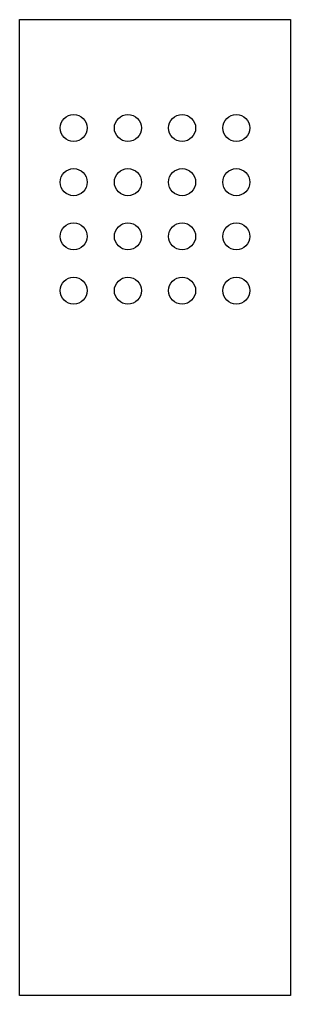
# Model space of a CAD drawing. Header units: millimetres. Extents: x 0 to 100, y 0 to 360.
import ezdxf

# ---------------------------------------------------------------- set-up
doc = ezdxf.new("R2010")
doc.units = ezdxf.units.MM

msp = doc.modelspace()

# ---------------------------------------------------------------- linework, layer by layer
msp.add_lwpolyline([(0, 360), (100, 360), (100, 0), (0, 0)], close=True)
for centre in [(20, 320), (40, 320), (60, 320), (80, 320), (20, 300), (40, 300), (60, 300), (80, 300), (20, 280), (40, 280), (60, 280), (80, 280), (20, 260), (40, 260), (60, 260), (80, 260)]:
    msp.add_circle(centre, 4.99)

doc.saveas('drawing.dxf')
